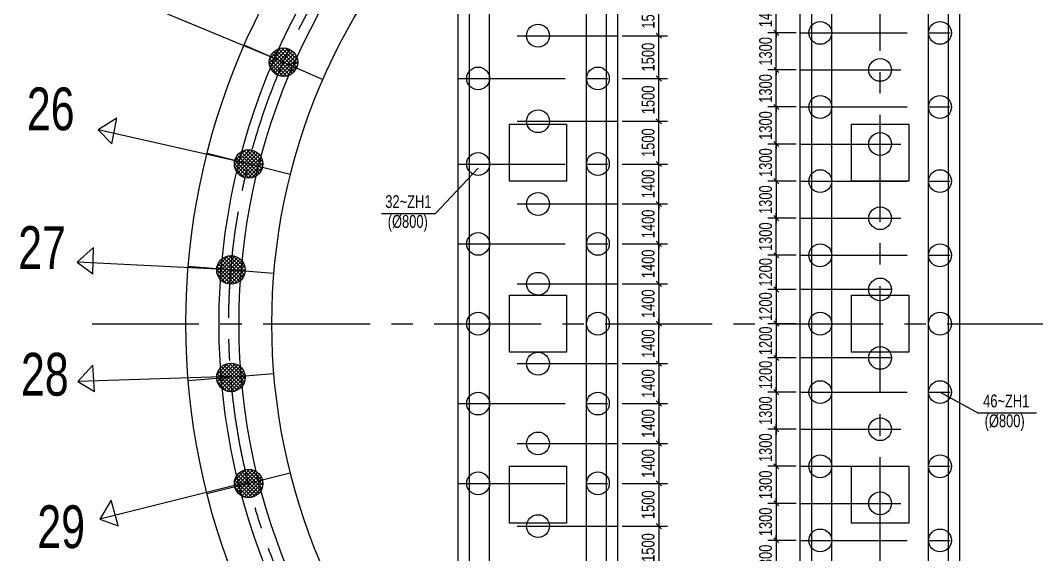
# Model space of a CAD drawing. Extents: x 878294 to 2409453, y -112941 to -40192.
# Drawn here: x 1013336 to 1037102, y -80094 to -67601 of the extents above; entities that cross this region are included whole.
import ezdxf

# ---------------------------------------------------------------- set-up
doc = ezdxf.new("R2010")
doc.units = 0
doc.header["$LTSCALE"] = 2000
doc.header["$MEASUREMENT"] = 0
doc.linetypes.add('CENTER', pattern=[2, 1.25, -0.25, 0.25, -0.25])
doc.layers.get('0').update_dxf_attribs({"linetype": 'CONTINUOUS'})
doc.layers.get('DEFPOINTS').update_dxf_attribs({"linetype": 'CONTINUOUS'})
for name, color, linetype in [('1', 3, 'CONTINUOUS'), ('6', 1, 'CONTINUOUS'), ('S_02', 151, 'CENTER'), ('S_02_AXIS', 151, 'CENTER'), ('S_04', 2, 'CONTINUOUS'), ('S_05_DIMS', 7, 'CONTINUOUS'), ('S_07', 6, 'CONTINUOUS')]:
    doc.layers.add(name, color=color, linetype=linetype)
doc.layers.add('Not print layer', color=11, linetype='CONTINUOUS', plot=False)
doc.styles.add('KS', font='kstxt.shx', dxfattribs={"width": 0.75, "bigfont": 'kshz.shx'})
doc.dimstyles.new('KSDIM1.5', dxfattribs={"dimtxt": 300, "dimasz": 120, "dimexe": 200, "dimexo": 100, "dimgap": 100, "dimtad": 1, "dimdec": 0, "dimlfac": 1.5, "dimzin": 14, "dimdsep": 46, "dimtxsty": 'KS', "dimblk": 'ARCHTICK', "dimblk1": 'OBLIQUE', "dimblk2": 'OBLIQUE', "dimsah": 1, "dimcen": -900, "dimclrd": 7, "dimclre": 7, "dimclrt": 2, "dimadec": 0, "dimazin": 0, "dimtfac": 1, "dimtdec": 0, "dimtix": 1, "dimtmove": 2, "dimatfit": 2, "dimfxl": 200, "dimtolj": 1, "dimtzin": 14, "dimlwd": -3, "dimarcsym": 0})

# ---------------------------------------------------------------- blocks, each defined once
blk = doc.blocks.new('_Oblique')
at = {"color": 0, "linetype": 'ByBlock', "lineweight": -2}
blk.add_line((-0.5, -0.5), (0.5, 0.5), dxfattribs=at)
blk = doc.blocks.new('*D222')
at = {"layer": 'DEFPOINTS', "color": 0, "transparency": 16777216}
for p in [(1031576, -73094), (1031014, -73894), (1031576, -73894)]:
    blk.add_point(p, dxfattribs=at)
at = {"layer": 'S_05_DIMS', "color": 7, "lineweight": -2, "transparency": 16777216}
for p, q in [((1031476, -73094), (1030814, -73094)), ((1031476, -73894), (1030814, -73894))]:
    blk.add_line(p, q, dxfattribs=at)
at = {"layer": 'S_05_DIMS', "color": 7, "lineweight": -3, "transparency": 16777216}
for p, q in [((1031014, -73094), (1031014, -72974)), ((1031014, -73094), (1031014, -73894)), ((1031014, -73894), (1031014, -74014))]:
    blk.add_line(p, q, dxfattribs=at)
at = {"layer": 'S_05_DIMS', "color": 7, "lineweight": -3, "transparency": 16777216, "xscale": 120, "yscale": 120, "zscale": 120}
for p, rotation in [((1031014, -73094), 270), ((1031014, -73894), 90)]:
    blk.add_blockref('_Oblique', p, dxfattribs=dict(at, rotation=rotation))
at = {"layer": 'S_05_DIMS', "color": 2, "transparency": 16777216, "insert": (1030764, -73494), "char_height": 300, "attachment_point": 5, "rotation": 90, "style": 'KS'}
blk.add_mtext('\\A1;1200', dxfattribs=at)
blk = doc.blocks.new('_ArchTick')
at = {"color": 0, "linetype": 'ByBlock', "const_width": 0.3}
blk.add_lwpolyline([(-0.5, -0.5), (0.5, 0.5)], dxfattribs=at)
blk = doc.blocks.new('*D223')
at = {"layer": 'DEFPOINTS', "color": 0, "transparency": 16777216}
for p in [(1031576, -73894), (1031014, -74694), (1031576, -74694)]:
    blk.add_point(p, dxfattribs=at)
at = {"layer": 'S_05_DIMS', "color": 7, "lineweight": -2, "transparency": 16777216}
for p, q in [((1031476, -73894), (1030814, -73894)), ((1031476, -74694), (1030814, -74694))]:
    blk.add_line(p, q, dxfattribs=at)
at = {"layer": 'S_05_DIMS', "color": 7, "lineweight": -3, "transparency": 16777216}
for p, q in [((1031014, -73894), (1031014, -73774)), ((1031014, -73894), (1031014, -74694)), ((1031014, -74694), (1031014, -74814))]:
    blk.add_line(p, q, dxfattribs=at)
at = {"layer": 'S_05_DIMS', "color": 7, "lineweight": -3, "transparency": 16777216, "xscale": 120, "yscale": 120, "zscale": 120}
for p, rotation in [((1031014, -73894), 270), ((1031014, -74694), 90)]:
    blk.add_blockref('_Oblique', p, dxfattribs=dict(at, rotation=rotation))
at = {"layer": 'S_05_DIMS', "color": 2, "transparency": 16777216, "insert": (1030764, -74294), "char_height": 300, "attachment_point": 5, "rotation": 90, "style": 'KS'}
blk.add_mtext('\\A1;1200', dxfattribs=at)
blk = doc.blocks.new('*D224')
at = {"layer": 'DEFPOINTS', "color": 0, "transparency": 16777216}
for p in [(1031576, -74694), (1031014, -75494), (1031576, -75494)]:
    blk.add_point(p, dxfattribs=at)
at = {"layer": 'S_05_DIMS', "color": 7, "lineweight": -3, "transparency": 16777216}
for p, q in [((1031014, -74694), (1031014, -74574)), ((1031014, -74694), (1031014, -75494)), ((1031014, -75494), (1031014, -75614))]:
    blk.add_line(p, q, dxfattribs=at)
at = {"layer": 'S_05_DIMS', "color": 7, "lineweight": -2, "transparency": 16777216}
for p, q in [((1031476, -74694), (1030814, -74694)), ((1031476, -75494), (1030814, -75494))]:
    blk.add_line(p, q, dxfattribs=at)
at = {"layer": 'S_05_DIMS', "color": 7, "lineweight": -3, "transparency": 16777216, "xscale": 120, "yscale": 120, "zscale": 120}
for p, rotation in [((1031014, -74694), 270), ((1031014, -75494), 90)]:
    blk.add_blockref('_Oblique', p, dxfattribs=dict(at, rotation=rotation))
at = {"layer": 'S_05_DIMS', "color": 2, "transparency": 16777216, "insert": (1030764, -75094), "char_height": 300, "attachment_point": 5, "rotation": 90, "style": 'KS'}
blk.add_mtext('\\A1;1200', dxfattribs=at)
blk = doc.blocks.new('*D225')
at = {"layer": 'DEFPOINTS', "color": 0, "transparency": 16777216}
for p in [(1031576, -75494), (1031014, -76294), (1031576, -76294)]:
    blk.add_point(p, dxfattribs=at)
at = {"layer": 'S_05_DIMS', "color": 7, "lineweight": -2, "transparency": 16777216}
for p, q in [((1031476, -75494), (1030814, -75494)), ((1031476, -76294), (1030814, -76294))]:
    blk.add_line(p, q, dxfattribs=at)
at = {"layer": 'S_05_DIMS', "color": 7, "lineweight": -3, "transparency": 16777216}
for p, q in [((1031014, -75494), (1031014, -75374)), ((1031014, -75494), (1031014, -76294)), ((1031014, -76294), (1031014, -76414))]:
    blk.add_line(p, q, dxfattribs=at)
at = {"layer": 'S_05_DIMS', "color": 7, "lineweight": -3, "transparency": 16777216, "xscale": 120, "yscale": 120, "zscale": 120}
for p, rotation in [((1031014, -75494), 270), ((1031014, -76294), 90)]:
    blk.add_blockref('_Oblique', p, dxfattribs=dict(at, rotation=rotation))
at = {"layer": 'S_05_DIMS', "color": 2, "transparency": 16777216, "insert": (1030764, -75894), "char_height": 300, "attachment_point": 5, "rotation": 90, "style": 'KS'}
blk.add_mtext('\\A1;1200', dxfattribs=at)
blk = doc.blocks.new('*D203')
at = {"layer": 'DEFPOINTS', "color": 0, "transparency": 16777216}
for p in [(1031576, -76294), (1031014, -77161), (1031576, -77161)]:
    blk.add_point(p, dxfattribs=at)
at = {"layer": 'S_05_DIMS', "color": 7, "lineweight": -3, "transparency": 16777216}
for p, q in [((1031014, -76294), (1031014, -76174)), ((1031014, -76294), (1031014, -77161)), ((1031014, -77161), (1031014, -77281))]:
    blk.add_line(p, q, dxfattribs=at)
at = {"layer": 'S_05_DIMS', "color": 7, "lineweight": -2, "transparency": 16777216}
for p, q in [((1031476, -76294), (1030814, -76294)), ((1031476, -77161), (1030814, -77161))]:
    blk.add_line(p, q, dxfattribs=at)
at = {"layer": 'S_05_DIMS', "color": 7, "lineweight": -3, "transparency": 16777216, "xscale": 120, "yscale": 120, "zscale": 120}
for p, rotation in [((1031014, -76294), 270), ((1031014, -77161), 90)]:
    blk.add_blockref('_Oblique', p, dxfattribs=dict(at, rotation=rotation))
at = {"layer": 'S_05_DIMS', "color": 2, "transparency": 16777216, "insert": (1030764, -76727), "char_height": 300, "attachment_point": 5, "rotation": 90, "style": 'KS'}
blk.add_mtext('\\A1;1300', dxfattribs=at)
blk = doc.blocks.new('*D204')
at = {"layer": 'DEFPOINTS', "color": 0, "transparency": 16777216}
for p in [(1031014, -77161), (1031576, -77161), (1031576, -78027)]:
    blk.add_point(p, dxfattribs=at)
at = {"layer": 'S_05_DIMS', "color": 7, "lineweight": -2, "transparency": 16777216}
for p, q in [((1031476, -77161), (1030814, -77161)), ((1031476, -78027), (1030814, -78027))]:
    blk.add_line(p, q, dxfattribs=at)
at = {"layer": 'S_05_DIMS', "color": 7, "lineweight": -3, "transparency": 16777216}
for p, q in [((1031014, -77161), (1031014, -77041)), ((1031014, -78027), (1031014, -77161)), ((1031014, -78027), (1031014, -78147))]:
    blk.add_line(p, q, dxfattribs=at)
at = {"layer": 'S_05_DIMS', "color": 7, "lineweight": -3, "transparency": 16777216, "xscale": 120, "yscale": 120, "zscale": 120}
for p, rotation in [((1031014, -77161), 270), ((1031014, -78027), 90)]:
    blk.add_blockref('_Oblique', p, dxfattribs=dict(at, rotation=rotation))
at = {"layer": 'S_05_DIMS', "color": 2, "transparency": 16777216, "insert": (1030764, -77594), "char_height": 300, "attachment_point": 5, "rotation": 90, "style": 'KS'}
blk.add_mtext('\\A1;1300', dxfattribs=at)
blk = doc.blocks.new('*D205')
at = {"layer": 'DEFPOINTS', "color": 0, "transparency": 16777216}
for p in [(1031476, -78027), (1031014, -78894), (1031576, -78894)]:
    blk.add_point(p, dxfattribs=at)
at = {"layer": 'S_05_DIMS', "color": 7, "lineweight": -3, "transparency": 16777216}
for p, q in [((1031014, -78027), (1031014, -77907)), ((1031014, -78027), (1031014, -78894)), ((1031014, -78894), (1031014, -79014))]:
    blk.add_line(p, q, dxfattribs=at)
at = {"layer": 'S_05_DIMS', "color": 7, "lineweight": -2, "transparency": 16777216}
for p, q in [((1031376, -78027), (1030814, -78027)), ((1031476, -78894), (1030814, -78894))]:
    blk.add_line(p, q, dxfattribs=at)
at = {"layer": 'S_05_DIMS', "color": 7, "lineweight": -3, "transparency": 16777216, "xscale": 120, "yscale": 120, "zscale": 120}
for p, rotation in [((1031014, -78027), 270), ((1031014, -78894), 90)]:
    blk.add_blockref('_Oblique', p, dxfattribs=dict(at, rotation=rotation))
at = {"layer": 'S_05_DIMS', "color": 2, "transparency": 16777216, "insert": (1030764, -78461), "char_height": 300, "attachment_point": 5, "rotation": 90, "style": 'KS'}
blk.add_mtext('\\A1;1300', dxfattribs=at)
blk = doc.blocks.new('*D206')
at = {"layer": 'DEFPOINTS', "color": 0, "transparency": 16777216}
for p in [(1031576, -78894), (1031014, -79761), (1031576, -79761)]:
    blk.add_point(p, dxfattribs=at)
at = {"layer": 'S_05_DIMS', "color": 7, "lineweight": -2, "transparency": 16777216}
for p, q in [((1031476, -78894), (1030814, -78894)), ((1031476, -79761), (1030814, -79761))]:
    blk.add_line(p, q, dxfattribs=at)
at = {"layer": 'S_05_DIMS', "color": 7, "lineweight": -3, "transparency": 16777216}
for p, q in [((1031014, -78894), (1031014, -78774)), ((1031014, -78894), (1031014, -79761)), ((1031014, -79761), (1031014, -79881))]:
    blk.add_line(p, q, dxfattribs=at)
at = {"layer": 'S_05_DIMS', "color": 7, "lineweight": -3, "transparency": 16777216, "xscale": 120, "yscale": 120, "zscale": 120}
for p, rotation in [((1031014, -78894), 270), ((1031014, -79761), 90)]:
    blk.add_blockref('_Oblique', p, dxfattribs=dict(at, rotation=rotation))
at = {"layer": 'S_05_DIMS', "color": 2, "transparency": 16777216, "insert": (1030764, -79327), "char_height": 300, "attachment_point": 5, "rotation": 90, "style": 'KS'}
blk.add_mtext('\\A1;1300', dxfattribs=at)
blk = doc.blocks.new('*D207')
at = {"layer": 'DEFPOINTS', "color": 0, "transparency": 16777216}
for p in [(1031576, -79761), (1031014, -80627), (1031576, -80627)]:
    blk.add_point(p, dxfattribs=at)
at = {"layer": 'S_05_DIMS', "color": 7, "lineweight": -2, "transparency": 16777216}
for p, q in [((1031476, -79761), (1030814, -79761)), ((1031476, -80627), (1030814, -80627))]:
    blk.add_line(p, q, dxfattribs=at)
at = {"layer": 'S_05_DIMS', "color": 7, "lineweight": -3, "transparency": 16777216}
for p, q in [((1031014, -79761), (1031014, -79641)), ((1031014, -79761), (1031014, -80627)), ((1031014, -80627), (1031014, -80747))]:
    blk.add_line(p, q, dxfattribs=at)
at = {"layer": 'S_05_DIMS', "color": 7, "lineweight": -3, "transparency": 16777216, "xscale": 120, "yscale": 120, "zscale": 120}
for p, rotation in [((1031014, -79761), 270), ((1031014, -80627), 90)]:
    blk.add_blockref('_Oblique', p, dxfattribs=dict(at, rotation=rotation))
at = {"layer": 'S_05_DIMS', "color": 2, "transparency": 16777216, "insert": (1030764, -80194), "char_height": 300, "attachment_point": 5, "rotation": 90, "style": 'KS'}
blk.add_mtext('\\A1;1300', dxfattribs=at)
blk = doc.blocks.new('*D216')
at = {"layer": 'DEFPOINTS', "color": 0, "transparency": 16777216}
for p in [(1031014, -72227), (1031576, -72227), (1031576, -73094)]:
    blk.add_point(p, dxfattribs=at)
at = {"layer": 'S_05_DIMS', "color": 7, "lineweight": -2, "transparency": 16777216}
for p, q in [((1031476, -72227), (1030814, -72227)), ((1031476, -73094), (1030814, -73094))]:
    blk.add_line(p, q, dxfattribs=at)
at = {"layer": 'S_05_DIMS', "color": 7, "lineweight": -3, "transparency": 16777216}
for p, q in [((1031014, -72227), (1031014, -72107)), ((1031014, -73094), (1031014, -72227)), ((1031014, -73094), (1031014, -73214))]:
    blk.add_line(p, q, dxfattribs=at)
at = {"layer": 'S_05_DIMS', "color": 7, "lineweight": -3, "transparency": 16777216, "xscale": 120, "yscale": 120, "zscale": 120}
for p, rotation in [((1031014, -72227), 270), ((1031014, -73094), 90)]:
    blk.add_blockref('_Oblique', p, dxfattribs=dict(at, rotation=rotation))
at = {"layer": 'S_05_DIMS', "color": 2, "transparency": 16777216, "insert": (1030764, -72661), "char_height": 300, "attachment_point": 5, "rotation": 90, "style": 'KS'}
blk.add_mtext('\\A1;1300', dxfattribs=at)
blk = doc.blocks.new('*D217')
at = {"layer": 'DEFPOINTS', "color": 0, "transparency": 16777216}
for p in [(1031576, -71361), (1031014, -72227), (1031576, -72227)]:
    blk.add_point(p, dxfattribs=at)
at = {"layer": 'S_05_DIMS', "color": 7, "lineweight": -3, "transparency": 16777216}
for p, q in [((1031014, -71361), (1031014, -71241)), ((1031014, -71361), (1031014, -72227)), ((1031014, -72227), (1031014, -72347))]:
    blk.add_line(p, q, dxfattribs=at)
at = {"layer": 'S_05_DIMS', "color": 7, "lineweight": -2, "transparency": 16777216}
for p, q in [((1031476, -71361), (1030814, -71361)), ((1031476, -72227), (1030814, -72227))]:
    blk.add_line(p, q, dxfattribs=at)
at = {"layer": 'S_05_DIMS', "color": 7, "lineweight": -3, "transparency": 16777216, "xscale": 120, "yscale": 120, "zscale": 120}
for p, rotation in [((1031014, -71361), 270), ((1031014, -72227), 90)]:
    blk.add_blockref('_Oblique', p, dxfattribs=dict(at, rotation=rotation))
at = {"layer": 'S_05_DIMS', "color": 2, "transparency": 16777216, "insert": (1030764, -71794), "char_height": 300, "attachment_point": 5, "rotation": 90, "style": 'KS'}
blk.add_mtext('\\A1;1300', dxfattribs=at)
blk = doc.blocks.new('*D218')
at = {"layer": 'DEFPOINTS', "color": 0, "transparency": 16777216}
for p in [(1031014, -70494), (1031576, -70494), (1031476, -71361)]:
    blk.add_point(p, dxfattribs=at)
at = {"layer": 'S_05_DIMS', "color": 7, "lineweight": -2, "transparency": 16777216}
for p, q in [((1031476, -70494), (1030814, -70494)), ((1031376, -71361), (1030814, -71361))]:
    blk.add_line(p, q, dxfattribs=at)
at = {"layer": 'S_05_DIMS', "color": 7, "lineweight": -3, "transparency": 16777216}
for p, q in [((1031014, -70494), (1031014, -70374)), ((1031014, -71361), (1031014, -70494)), ((1031014, -71361), (1031014, -71481))]:
    blk.add_line(p, q, dxfattribs=at)
at = {"layer": 'S_05_DIMS', "color": 7, "lineweight": -3, "transparency": 16777216, "xscale": 120, "yscale": 120, "zscale": 120}
for p, rotation in [((1031014, -70494), 270), ((1031014, -71361), 90)]:
    blk.add_blockref('_Oblique', p, dxfattribs=dict(at, rotation=rotation))
at = {"layer": 'S_05_DIMS', "color": 2, "transparency": 16777216, "insert": (1030764, -70927), "char_height": 300, "attachment_point": 5, "rotation": 90, "style": 'KS'}
blk.add_mtext('\\A1;1300', dxfattribs=at)
blk = doc.blocks.new('*D219')
at = {"layer": 'DEFPOINTS', "color": 0, "transparency": 16777216}
for p in [(1031014, -69627), (1031576, -69627), (1031576, -70494)]:
    blk.add_point(p, dxfattribs=at)
at = {"layer": 'S_05_DIMS', "color": 7, "lineweight": -2, "transparency": 16777216}
for p, q in [((1031476, -69627), (1030814, -69627)), ((1031476, -70494), (1030814, -70494))]:
    blk.add_line(p, q, dxfattribs=at)
at = {"layer": 'S_05_DIMS', "color": 7, "lineweight": -3, "transparency": 16777216}
for p, q in [((1031014, -69627), (1031014, -69507)), ((1031014, -70494), (1031014, -69627)), ((1031014, -70494), (1031014, -70614))]:
    blk.add_line(p, q, dxfattribs=at)
at = {"layer": 'S_05_DIMS', "color": 7, "lineweight": -3, "transparency": 16777216, "xscale": 120, "yscale": 120, "zscale": 120}
for p, rotation in [((1031014, -69627), 270), ((1031014, -70494), 90)]:
    blk.add_blockref('_Oblique', p, dxfattribs=dict(at, rotation=rotation))
at = {"layer": 'S_05_DIMS', "color": 2, "transparency": 16777216, "insert": (1030764, -70061), "char_height": 300, "attachment_point": 5, "rotation": 90, "style": 'KS'}
blk.add_mtext('\\A1;1300', dxfattribs=at)
blk = doc.blocks.new('*D162')
at = {"layer": 'DEFPOINTS', "color": 0, "transparency": 16777216}
for p in [(1031014, -68761), (1031576, -68761), (1031576, -69627)]:
    blk.add_point(p, dxfattribs=at)
at = {"layer": 'S_05_DIMS', "color": 7, "lineweight": -3, "transparency": 16777216}
for p, q in [((1031014, -68761), (1031014, -68641)), ((1031014, -69627), (1031014, -68761)), ((1031014, -69627), (1031014, -69747))]:
    blk.add_line(p, q, dxfattribs=at)
at = {"layer": 'S_05_DIMS', "color": 7, "lineweight": -2, "transparency": 16777216}
for p, q in [((1031476, -68761), (1030814, -68761)), ((1031476, -69627), (1030814, -69627))]:
    blk.add_line(p, q, dxfattribs=at)
at = {"layer": 'S_05_DIMS', "color": 7, "lineweight": -3, "transparency": 16777216, "xscale": 120, "yscale": 120, "zscale": 120}
for p, rotation in [((1031014, -68761), 270), ((1031014, -69627), 90)]:
    blk.add_blockref('_Oblique', p, dxfattribs=dict(at, rotation=rotation))
at = {"layer": 'S_05_DIMS', "color": 2, "transparency": 16777216, "insert": (1030764, -69194), "char_height": 300, "attachment_point": 5, "rotation": 90, "style": 'KS'}
blk.add_mtext('\\A1;1300', dxfattribs=at)
blk = doc.blocks.new('*D163')
at = {"layer": 'DEFPOINTS', "color": 0, "transparency": 16777216}
for p in [(1031014, -67894), (1031576, -67894), (1031576, -68761)]:
    blk.add_point(p, dxfattribs=at)
at = {"layer": 'S_05_DIMS', "color": 7, "lineweight": -2, "transparency": 16777216}
for p, q in [((1031476, -67894), (1030814, -67894)), ((1031476, -68761), (1030814, -68761))]:
    blk.add_line(p, q, dxfattribs=at)
at = {"layer": 'S_05_DIMS', "color": 7, "lineweight": -3, "transparency": 16777216}
for p, q in [((1031014, -67894), (1031014, -67774)), ((1031014, -68761), (1031014, -67894)), ((1031014, -68761), (1031014, -68881))]:
    blk.add_line(p, q, dxfattribs=at)
at = {"layer": 'S_05_DIMS', "color": 7, "lineweight": -3, "transparency": 16777216, "xscale": 120, "yscale": 120, "zscale": 120}
for p, rotation in [((1031014, -67894), 270), ((1031014, -68761), 90)]:
    blk.add_blockref('_Oblique', p, dxfattribs=dict(at, rotation=rotation))
at = {"layer": 'S_05_DIMS', "color": 2, "transparency": 16777216, "insert": (1030764, -68327), "char_height": 300, "attachment_point": 5, "rotation": 90, "style": 'KS'}
blk.add_mtext('\\A1;1300', dxfattribs=at)
blk = doc.blocks.new('*D164')
at = {"layer": 'DEFPOINTS', "color": 0, "transparency": 16777216}
for p in [(1031014, -66961), (1031576, -66961), (1031576, -67894)]:
    blk.add_point(p, dxfattribs=at)
at = {"layer": 'S_05_DIMS', "color": 7, "lineweight": -2, "transparency": 16777216}
for p, q in [((1031476, -66961), (1030814, -66961)), ((1031476, -67894), (1030814, -67894))]:
    blk.add_line(p, q, dxfattribs=at)
at = {"layer": 'S_05_DIMS', "color": 7, "lineweight": -3, "transparency": 16777216}
for p, q in [((1031014, -66961), (1031014, -66841)), ((1031014, -67894), (1031014, -66961)), ((1031014, -67894), (1031014, -68014))]:
    blk.add_line(p, q, dxfattribs=at)
at = {"layer": 'S_05_DIMS', "color": 7, "lineweight": -3, "transparency": 16777216, "xscale": 120, "yscale": 120, "zscale": 120}
for p, rotation in [((1031014, -66961), 270), ((1031014, -67894), 90)]:
    blk.add_blockref('_Oblique', p, dxfattribs=dict(at, rotation=rotation))
at = {"layer": 'S_05_DIMS', "color": 2, "transparency": 16777216, "insert": (1030764, -67427), "char_height": 300, "attachment_point": 5, "rotation": 90, "style": 'KS'}
blk.add_mtext('\\A1;1400', dxfattribs=at)
blk = doc.blocks.new('*D171')
at = {"layer": 'DEFPOINTS', "color": 0, "transparency": 16777216}
for p in [(1027409, -74694), (1028268, -74694), (1027309, -75627)]:
    blk.add_point(p, dxfattribs=at)
at = {"layer": 'S_05_DIMS', "color": 7, "lineweight": -3, "transparency": 16777216}
for p, q in [((1028268, -74694), (1028268, -74574)), ((1028268, -75627), (1028268, -74694)), ((1028268, -75627), (1028268, -75747))]:
    blk.add_line(p, q, dxfattribs=at)
at = {"layer": 'S_05_DIMS', "color": 7, "lineweight": -2, "transparency": 16777216}
for p, q in [((1027509, -74694), (1028468, -74694)), ((1027409, -75627), (1028468, -75627))]:
    blk.add_line(p, q, dxfattribs=at)
at = {"layer": 'S_05_DIMS', "color": 7, "lineweight": -3, "transparency": 16777216, "xscale": 120, "yscale": 120, "zscale": 120}
for p, rotation in [((1028268, -74694), 270), ((1028268, -75627), 90)]:
    blk.add_blockref('_Oblique', p, dxfattribs=dict(at, rotation=rotation))
at = {"layer": 'S_05_DIMS', "color": 2, "transparency": 16777216, "insert": (1028018, -75161), "char_height": 300, "attachment_point": 5, "rotation": 90, "style": 'KS'}
blk.add_mtext('\\A1;1400', dxfattribs=at)
blk = doc.blocks.new('*D172')
at = {"layer": 'DEFPOINTS', "color": 0, "transparency": 16777216}
for p in [(1027309, -75627), (1027309, -76561), (1028268, -76561)]:
    blk.add_point(p, dxfattribs=at)
at = {"layer": 'S_05_DIMS', "color": 7, "lineweight": -3, "transparency": 16777216}
for p, q in [((1028268, -75627), (1028268, -75507)), ((1028268, -75627), (1028268, -76561)), ((1028268, -76561), (1028268, -76681))]:
    blk.add_line(p, q, dxfattribs=at)
at = {"layer": 'S_05_DIMS', "color": 7, "lineweight": -2, "transparency": 16777216}
for p, q in [((1027409, -75627), (1028468, -75627)), ((1027409, -76561), (1028468, -76561))]:
    blk.add_line(p, q, dxfattribs=at)
at = {"layer": 'S_05_DIMS', "color": 7, "lineweight": -3, "transparency": 16777216, "xscale": 120, "yscale": 120, "zscale": 120}
for p, rotation in [((1028268, -75627), 270), ((1028268, -76561), 90)]:
    blk.add_blockref('_Oblique', p, dxfattribs=dict(at, rotation=rotation))
at = {"layer": 'S_05_DIMS', "color": 2, "transparency": 16777216, "insert": (1028018, -76094), "char_height": 300, "attachment_point": 5, "rotation": 90, "style": 'KS'}
blk.add_mtext('\\A1;1400', dxfattribs=at)
blk = doc.blocks.new('*D173')
at = {"layer": 'DEFPOINTS', "color": 0, "transparency": 16777216}
for p in [(1027309, -76561), (1027309, -77494), (1028268, -77494)]:
    blk.add_point(p, dxfattribs=at)
at = {"layer": 'S_05_DIMS', "color": 7, "lineweight": -3, "transparency": 16777216}
for p, q in [((1028268, -76561), (1028268, -76441)), ((1028268, -76561), (1028268, -77494)), ((1028268, -77494), (1028268, -77614))]:
    blk.add_line(p, q, dxfattribs=at)
at = {"layer": 'S_05_DIMS', "color": 7, "lineweight": -2, "transparency": 16777216}
for p, q in [((1027409, -76561), (1028468, -76561)), ((1027409, -77494), (1028468, -77494))]:
    blk.add_line(p, q, dxfattribs=at)
at = {"layer": 'S_05_DIMS', "color": 7, "lineweight": -3, "transparency": 16777216, "xscale": 120, "yscale": 120, "zscale": 120}
for p, rotation in [((1028268, -76561), 270), ((1028268, -77494), 90)]:
    blk.add_blockref('_Oblique', p, dxfattribs=dict(at, rotation=rotation))
at = {"layer": 'S_05_DIMS', "color": 2, "transparency": 16777216, "insert": (1028018, -77027), "char_height": 300, "attachment_point": 5, "rotation": 90, "style": 'KS'}
blk.add_mtext('\\A1;1400', dxfattribs=at)
blk = doc.blocks.new('*D174')
at = {"layer": 'DEFPOINTS', "color": 0, "transparency": 16777216}
for p in [(1027309, -77494), (1027309, -78427), (1028268, -78427)]:
    blk.add_point(p, dxfattribs=at)
at = {"layer": 'S_05_DIMS', "color": 7, "lineweight": -3, "transparency": 16777216}
for p, q in [((1028268, -77494), (1028268, -77374)), ((1028268, -77494), (1028268, -78427)), ((1028268, -78427), (1028268, -78547))]:
    blk.add_line(p, q, dxfattribs=at)
at = {"layer": 'S_05_DIMS', "color": 7, "lineweight": -2, "transparency": 16777216}
for p, q in [((1027409, -77494), (1028468, -77494)), ((1027409, -78427), (1028468, -78427))]:
    blk.add_line(p, q, dxfattribs=at)
at = {"layer": 'S_05_DIMS', "color": 7, "lineweight": -3, "transparency": 16777216, "xscale": 120, "yscale": 120, "zscale": 120}
for p, rotation in [((1028268, -77494), 270), ((1028268, -78427), 90)]:
    blk.add_blockref('_Oblique', p, dxfattribs=dict(at, rotation=rotation))
at = {"layer": 'S_05_DIMS', "color": 2, "transparency": 16777216, "insert": (1028018, -77961), "char_height": 300, "attachment_point": 5, "rotation": 90, "style": 'KS'}
blk.add_mtext('\\A1;1400', dxfattribs=at)
blk = doc.blocks.new('*D175')
at = {"layer": 'DEFPOINTS', "color": 0, "transparency": 16777216}
for p in [(1027309, -78427), (1027309, -79427), (1028268, -79427)]:
    blk.add_point(p, dxfattribs=at)
at = {"layer": 'S_05_DIMS', "color": 7, "lineweight": -2, "transparency": 16777216}
for p, q in [((1027409, -78427), (1028468, -78427)), ((1027409, -79427), (1028468, -79427))]:
    blk.add_line(p, q, dxfattribs=at)
at = {"layer": 'S_05_DIMS', "color": 7, "lineweight": -3, "transparency": 16777216}
blk.add_line((1028268, -78427), (1028268, -79427), dxfattribs=at)
at = {"layer": 'S_05_DIMS', "color": 7, "lineweight": -3, "transparency": 16777216, "xscale": 120, "yscale": 120, "zscale": 120}
for p, rotation in [((1028268, -78427), 90), ((1028268, -79427), 270)]:
    blk.add_blockref('_Oblique', p, dxfattribs=dict(at, rotation=rotation))
at = {"layer": 'S_05_DIMS', "color": 2, "transparency": 16777216, "insert": (1028018, -78927), "char_height": 300, "attachment_point": 5, "rotation": 90, "style": 'KS'}
blk.add_mtext('\\A1;1500', dxfattribs=at)
blk = doc.blocks.new('*D176')
at = {"layer": 'DEFPOINTS', "color": 0, "transparency": 16777216}
for p in [(1027309, -79427), (1027309, -80427), (1028268, -80427)]:
    blk.add_point(p, dxfattribs=at)
at = {"layer": 'S_05_DIMS', "color": 7, "lineweight": -2, "transparency": 16777216}
for p, q in [((1027409, -79427), (1028468, -79427)), ((1027409, -80427), (1028468, -80427))]:
    blk.add_line(p, q, dxfattribs=at)
at = {"layer": 'S_05_DIMS', "color": 7, "lineweight": -3, "transparency": 16777216}
blk.add_line((1028268, -79427), (1028268, -80427), dxfattribs=at)
at = {"layer": 'S_05_DIMS', "color": 7, "lineweight": -3, "transparency": 16777216, "xscale": 120, "yscale": 120, "zscale": 120}
for p, rotation in [((1028268, -79427), 90), ((1028268, -80427), 270)]:
    blk.add_blockref('_Oblique', p, dxfattribs=dict(at, rotation=rotation))
at = {"layer": 'S_05_DIMS', "color": 2, "transparency": 16777216, "insert": (1028018, -79927), "char_height": 300, "attachment_point": 5, "rotation": 90, "style": 'KS'}
blk.add_mtext('\\A1;1500', dxfattribs=at)
blk = doc.blocks.new('*D181')
at = {"layer": 'DEFPOINTS', "color": 0, "transparency": 16777216}
for p in [(1027309, -73761), (1027409, -74694), (1028268, -74694)]:
    blk.add_point(p, dxfattribs=at)
at = {"layer": 'S_05_DIMS', "color": 7, "lineweight": -3, "transparency": 16777216}
for p, q in [((1028268, -73761), (1028268, -73641)), ((1028268, -73761), (1028268, -74694)), ((1028268, -74694), (1028268, -74814))]:
    blk.add_line(p, q, dxfattribs=at)
at = {"layer": 'S_05_DIMS', "color": 7, "lineweight": -2, "transparency": 16777216}
for p, q in [((1027409, -73761), (1028468, -73761)), ((1027509, -74694), (1028468, -74694))]:
    blk.add_line(p, q, dxfattribs=at)
at = {"layer": 'S_05_DIMS', "color": 7, "lineweight": -3, "transparency": 16777216, "xscale": 120, "yscale": 120, "zscale": 120}
for p, rotation in [((1028268, -73761), 270), ((1028268, -74694), 90)]:
    blk.add_blockref('_Oblique', p, dxfattribs=dict(at, rotation=rotation))
at = {"layer": 'S_05_DIMS', "color": 2, "transparency": 16777216, "insert": (1028018, -74227), "char_height": 300, "attachment_point": 5, "rotation": 90, "style": 'KS'}
blk.add_mtext('\\A1;1400', dxfattribs=at)
blk = doc.blocks.new('*D182')
at = {"layer": 'DEFPOINTS', "color": 0, "transparency": 16777216}
for p in [(1027309, -72827), (1028268, -72827), (1027309, -73761)]:
    blk.add_point(p, dxfattribs=at)
at = {"layer": 'S_05_DIMS', "color": 7, "lineweight": -3, "transparency": 16777216}
for p, q in [((1028268, -72827), (1028268, -72707)), ((1028268, -73761), (1028268, -72827)), ((1028268, -73761), (1028268, -73881))]:
    blk.add_line(p, q, dxfattribs=at)
at = {"layer": 'S_05_DIMS', "color": 7, "lineweight": -2, "transparency": 16777216}
for p, q in [((1027409, -72827), (1028468, -72827)), ((1027409, -73761), (1028468, -73761))]:
    blk.add_line(p, q, dxfattribs=at)
at = {"layer": 'S_05_DIMS', "color": 7, "lineweight": -3, "transparency": 16777216, "xscale": 120, "yscale": 120, "zscale": 120}
for p, rotation in [((1028268, -72827), 270), ((1028268, -73761), 90)]:
    blk.add_blockref('_Oblique', p, dxfattribs=dict(at, rotation=rotation))
at = {"layer": 'S_05_DIMS', "color": 2, "transparency": 16777216, "insert": (1028018, -73294), "char_height": 300, "attachment_point": 5, "rotation": 90, "style": 'KS'}
blk.add_mtext('\\A1;1400', dxfattribs=at)
blk = doc.blocks.new('*D183')
at = {"layer": 'DEFPOINTS', "color": 0, "transparency": 16777216}
for p in [(1027309, -71894), (1028268, -71894), (1027309, -72827)]:
    blk.add_point(p, dxfattribs=at)
at = {"layer": 'S_05_DIMS', "color": 7, "lineweight": -2, "transparency": 16777216}
for p, q in [((1027409, -71894), (1028468, -71894)), ((1027409, -72827), (1028468, -72827))]:
    blk.add_line(p, q, dxfattribs=at)
at = {"layer": 'S_05_DIMS', "color": 7, "lineweight": -3, "transparency": 16777216}
for p, q in [((1028268, -71894), (1028268, -71774)), ((1028268, -72827), (1028268, -71894)), ((1028268, -72827), (1028268, -72947))]:
    blk.add_line(p, q, dxfattribs=at)
at = {"layer": 'S_05_DIMS', "color": 7, "lineweight": -3, "transparency": 16777216, "xscale": 120, "yscale": 120, "zscale": 120}
for p, rotation in [((1028268, -71894), 270), ((1028268, -72827), 90)]:
    blk.add_blockref('_Oblique', p, dxfattribs=dict(at, rotation=rotation))
at = {"layer": 'S_05_DIMS', "color": 2, "transparency": 16777216, "insert": (1028018, -72361), "char_height": 300, "attachment_point": 5, "rotation": 90, "style": 'KS'}
blk.add_mtext('\\A1;1400', dxfattribs=at)
blk = doc.blocks.new('*D184')
at = {"layer": 'DEFPOINTS', "color": 0, "transparency": 16777216}
for p in [(1027309, -70961), (1028268, -70961), (1027309, -71894)]:
    blk.add_point(p, dxfattribs=at)
at = {"layer": 'S_05_DIMS', "color": 7, "lineweight": -2, "transparency": 16777216}
for p, q in [((1027409, -70961), (1028468, -70961)), ((1027409, -71894), (1028468, -71894))]:
    blk.add_line(p, q, dxfattribs=at)
at = {"layer": 'S_05_DIMS', "color": 7, "lineweight": -3, "transparency": 16777216}
for p, q in [((1028268, -70961), (1028268, -70841)), ((1028268, -71894), (1028268, -70961)), ((1028268, -71894), (1028268, -72014))]:
    blk.add_line(p, q, dxfattribs=at)
at = {"layer": 'S_05_DIMS', "color": 7, "lineweight": -3, "transparency": 16777216, "xscale": 120, "yscale": 120, "zscale": 120}
for p, rotation in [((1028268, -70961), 270), ((1028268, -71894), 90)]:
    blk.add_blockref('_Oblique', p, dxfattribs=dict(at, rotation=rotation))
at = {"layer": 'S_05_DIMS', "color": 2, "transparency": 16777216, "insert": (1028018, -71427), "char_height": 300, "attachment_point": 5, "rotation": 90, "style": 'KS'}
blk.add_mtext('\\A1;1400', dxfattribs=at)
blk = doc.blocks.new('*D185')
at = {"layer": 'DEFPOINTS', "color": 0, "transparency": 16777216}
for p in [(1027309, -69961), (1028268, -69961), (1027309, -70961)]:
    blk.add_point(p, dxfattribs=at)
at = {"layer": 'S_05_DIMS', "color": 7, "lineweight": -2, "transparency": 16777216}
for p, q in [((1027409, -69961), (1028468, -69961)), ((1027409, -70961), (1028468, -70961))]:
    blk.add_line(p, q, dxfattribs=at)
at = {"layer": 'S_05_DIMS', "color": 7, "lineweight": -3, "transparency": 16777216}
blk.add_line((1028268, -70961), (1028268, -69961), dxfattribs=at)
at = {"layer": 'S_05_DIMS', "color": 7, "lineweight": -3, "transparency": 16777216, "xscale": 120, "yscale": 120, "zscale": 120}
for p, rotation in [((1028268, -69961), 90), ((1028268, -70961), 270)]:
    blk.add_blockref('_Oblique', p, dxfattribs=dict(at, rotation=rotation))
at = {"layer": 'S_05_DIMS', "color": 2, "transparency": 16777216, "insert": (1028018, -70461), "char_height": 300, "attachment_point": 5, "rotation": 90, "style": 'KS'}
blk.add_mtext('\\A1;1500', dxfattribs=at)
blk = doc.blocks.new('*D186')
at = {"layer": 'DEFPOINTS', "color": 0, "transparency": 16777216}
for p in [(1027309, -68961), (1028268, -68961), (1027309, -69961)]:
    blk.add_point(p, dxfattribs=at)
at = {"layer": 'S_05_DIMS', "color": 7, "lineweight": -2, "transparency": 16777216}
for p, q in [((1027409, -68961), (1028468, -68961)), ((1027409, -69961), (1028468, -69961))]:
    blk.add_line(p, q, dxfattribs=at)
at = {"layer": 'S_05_DIMS', "color": 7, "lineweight": -3, "transparency": 16777216}
blk.add_line((1028268, -69961), (1028268, -68961), dxfattribs=at)
at = {"layer": 'S_05_DIMS', "color": 7, "lineweight": -3, "transparency": 16777216, "xscale": 120, "yscale": 120, "zscale": 120}
for p, rotation in [((1028268, -68961), 90), ((1028268, -69961), 270)]:
    blk.add_blockref('_Oblique', p, dxfattribs=dict(at, rotation=rotation))
at = {"layer": 'S_05_DIMS', "color": 2, "transparency": 16777216, "insert": (1028018, -69461), "char_height": 300, "attachment_point": 5, "rotation": 90, "style": 'KS'}
blk.add_mtext('\\A1;1500', dxfattribs=at)
blk = doc.blocks.new('*D187')
at = {"layer": 'DEFPOINTS', "color": 0, "transparency": 16777216}
for p in [(1027309, -67961), (1028268, -67961), (1027309, -68961)]:
    blk.add_point(p, dxfattribs=at)
at = {"layer": 'S_05_DIMS', "color": 7, "lineweight": -2, "transparency": 16777216}
for p, q in [((1027409, -67961), (1028468, -67961)), ((1027409, -68961), (1028468, -68961))]:
    blk.add_line(p, q, dxfattribs=at)
at = {"layer": 'S_05_DIMS', "color": 7, "lineweight": -3, "transparency": 16777216}
blk.add_line((1028268, -68961), (1028268, -67961), dxfattribs=at)
at = {"layer": 'S_05_DIMS', "color": 7, "lineweight": -3, "transparency": 16777216, "xscale": 120, "yscale": 120, "zscale": 120}
for p, rotation in [((1028268, -67961), 90), ((1028268, -68961), 270)]:
    blk.add_blockref('_Oblique', p, dxfattribs=dict(at, rotation=rotation))
at = {"layer": 'S_05_DIMS', "color": 2, "transparency": 16777216, "insert": (1028018, -68461), "char_height": 300, "attachment_point": 5, "rotation": 90, "style": 'KS'}
blk.add_mtext('\\A1;1500', dxfattribs=at)
blk = doc.blocks.new('*D188')
at = {"layer": 'DEFPOINTS', "color": 0, "transparency": 16777216}
for p in [(1027309, -66961), (1028268, -66961), (1027309, -67961)]:
    blk.add_point(p, dxfattribs=at)
at = {"layer": 'S_05_DIMS', "color": 7, "lineweight": -2, "transparency": 16777216}
for p, q in [((1027409, -66961), (1028468, -66961)), ((1027409, -67961), (1028468, -67961))]:
    blk.add_line(p, q, dxfattribs=at)
at = {"layer": 'S_05_DIMS', "color": 7, "lineweight": -3, "transparency": 16777216}
blk.add_line((1028268, -67961), (1028268, -66961), dxfattribs=at)
at = {"layer": 'S_05_DIMS', "color": 7, "lineweight": -3, "transparency": 16777216, "xscale": 120, "yscale": 120, "zscale": 120}
for p, rotation in [((1028268, -66961), 90), ((1028268, -67961), 270)]:
    blk.add_blockref('_Oblique', p, dxfattribs=dict(at, rotation=rotation))
at = {"layer": 'S_05_DIMS', "color": 2, "transparency": 16777216, "insert": (1028018, -67461), "char_height": 300, "attachment_point": 5, "rotation": 90, "style": 'KS'}
blk.add_mtext('\\A1;1500', dxfattribs=at)

msp = doc.modelspace()

# ---------------------------------------------------------------- hatches: boundary and pattern name
at = {"layer": 'S_07'}
h = msp.add_hatch(dxfattribs=at)
h.set_pattern_fill('ANSI37', color=256, scale=500, style=0)
h.set_pattern_definition([(45, (414904.226, -5349.49), (-44.194174, 44.194174), []), (135, (414904.226, -5349.49), (-44.194174, -44.194174), [])])
edge = h.paths.add_edge_path()
edge.add_arc((1019489.89, -68580.11), 333.33, 0, 360)
h = msp.add_hatch(dxfattribs=at)
h.set_pattern_fill('ANSI37', color=256, scale=500, style=0)
h.set_pattern_definition([(45, (414088.8, -7727.13), (-44.194174, 44.194174), []), (135, (414088.8, -7727.13), (-44.194174, -44.194174), [])])
edge = h.paths.add_edge_path()
edge.add_arc((1018674.46, -70957.75), 333.33, 0, 360)
h = msp.add_hatch(dxfattribs=at)
h.set_pattern_fill('ANSI37', color=256, scale=500, style=0)
h.set_pattern_definition([(45, (413675.456, -10206.5), (-44.194174, 44.194174), []), (135, (413675.456, -10206.5), (-44.194174, -44.194174), [])])
edge = h.paths.add_edge_path()
edge.add_arc((1018261.12, -73437.12), 333.33, 0, 360)
h = msp.add_hatch(dxfattribs=at)
h.set_pattern_fill('ANSI37', color=256, scale=500, style=0)
h.set_pattern_definition([(45, (413675.456, -12720.08), (-44.194174, 44.194174), []), (135, (413675.456, -12720.08), (-44.194174, -44.194174), [])])
edge = h.paths.add_edge_path()
edge.add_arc((1018261.12, -75950.7), 333.33, 0, 360)
h = msp.add_hatch(dxfattribs=at)
h.set_pattern_fill('ANSI37', color=256, scale=500, style=0)
h.set_pattern_definition([(45, (414088.8, -15199.45), (-44.194174, 44.194174), []), (135, (414088.8, -15199.45), (-44.194174, -44.194174), [])])
edge = h.paths.add_edge_path()
edge.add_arc((1018674.46, -78430.06), 333.33, 0, 360)

# ---------------------------------------------------------------- linework, layer by layer
at = {"layer": '1'}
for centre in [(1019489.89, -68580.11), (1018674.46, -70957.75), (1018261.12, -73437.12), (1018261.12, -75950.7), (1018674.46, -78430.06)]:
    msp.add_circle(centre, 333.33, dxfattribs=at)
at = {"layer": '6'}
for centre in [(1025442.52, -67960.57), (1032042.52, -67893.91), (1034842.52, -67893.91), (1033442.52, -68760.57), (1024042.52, -68960.57), (1026842.52, -68960.57), (1032042.52, -69627.24), (1034842.52, -69627.24), (1025442.52, -69960.57), (1033442.52, -70493.91), (1024042.52, -70960.57), (1026842.52, -70960.57), (1032042.52, -71360.57), (1034842.52, -71360.57), (1025442.52, -71893.91), (1033442.52, -72227.24), (1024042.52, -72827.24), (1026842.52, -72827.24), (1032042.52, -73093.91), (1034842.52, -73093.91), (1025442.52, -73760.57), (1033442.52, -73893.91), (1024042.52, -74693.91), (1026842.52, -74693.91), (1032042.52, -74693.91), (1034842.52, -74693.91), (1033442.52, -75493.91), (1025442.52, -75627.24), (1032042.52, -76293.91), (1034842.52, -76293.91), (1024042.52, -76560.57), (1026842.52, -76560.57), (1033442.52, -77160.57), (1025442.52, -77493.91), (1032042.52, -78027.24), (1034842.52, -78027.24), (1024042.52, -78427.24), (1026842.52, -78427.24), (1033442.52, -78893.91), (1025442.52, -79427.24), (1032042.52, -79760.57), (1034842.52, -79760.57)]:
    msp.add_circle(centre, 266.67, dxfattribs=at)
at = {"layer": 'Not print layer', "lineweight": -2}
for p, q in [((1032309.19, -90718.36), (1032309.19, -58669.46)), ((1034575.86, -90718.36), (1034575.86, -58669.46)), ((1031842.52, -89051.69), (1031842.52, -60336.12)), ((1035042.52, -89051.69), (1035042.52, -60336.12)), ((1031575.86, -88804.31), (1031575.86, -60583.51)), ((1035309.19, -88804.31), (1035309.19, -60583.51)), ((1026575.86, -87625.16), (1026575.86, -61762.66)), ((1027042.52, -87625.16), (1027042.52, -61762.66)), ((1024309.19, -87418.9), (1024309.19, -62026.53)), ((1027309.19, -87537.97), (1027309.19, -61849.84)), ((1023842.52, -85752.24), (1023842.52, -63635.58)), ((1023575.86, -84952.4), (1023575.86, -64435.41))]:
    msp.add_line(p, q, dxfattribs=at)
for points in [[(1026109.19, -71360.57), (1024775.86, -71360.57), (1024775.86, -70027.24), (1026109.19, -70027.24)], [(1034109.19, -71360.57), (1032775.86, -71360.57), (1032775.86, -70027.24), (1034109.19, -70027.24)], [(1026109.19, -75360.57), (1024775.86, -75360.57), (1024775.86, -74027.24), (1026109.19, -74027.24)], [(1034109.19, -75360.57), (1032775.86, -75360.57), (1032775.86, -74027.24), (1034109.19, -74027.24)], [(1026109.19, -79360.57), (1024775.86, -79360.57), (1024775.86, -78027.24), (1026109.19, -78027.24)], [(1034109.19, -79360.57), (1032775.86, -79360.57), (1032775.86, -78027.24), (1034109.19, -78027.24)]]:
    msp.add_lwpolyline(points, close=True, dxfattribs=at)
at = {"layer": 'Not print layer'}
msp.add_circle((1033442.52, -74693.91), 16233.33, dxfattribs=at)
for radius, start, end in [(15466.67, 129.959157, 230.040843), (15000, 131.469573, 228.530427), (14233.33, 133.884624, 226.115376)]:
    msp.add_arc((1033442.52, -74693.91), radius, start, end, dxfattribs=at)
at = {"layer": 'S_02', "lineweight": -2}
for p, q in [((1033442.52, -92312.76), (1033442.52, -55663.29)), ((1031575.86, -67893.91), (1035309.19, -67893.91)), ((1023575.86, -68960.57), (1027309.19, -68960.57)), ((1031575.86, -69627.24), (1035309.19, -69627.24)), ((1023575.86, -70960.57), (1027309.19, -70960.57)), ((1031575.86, -71360.57), (1035309.19, -71360.57)), ((1023575.86, -72827.24), (1027309.19, -72827.24)), ((1031575.86, -73093.91), (1035309.19, -73093.91)), ((1015013.09, -74693.91), (1050952.98, -74693.91)), ((1031575.86, -76293.91), (1035309.19, -76293.91)), ((1023575.86, -76560.57), (1027309.19, -76560.57)), ((1031575.86, -78027.24), (1035309.19, -78027.24)), ((1023575.86, -78427.24), (1027309.19, -78427.24)), ((1031575.86, -79760.57), (1035309.19, -79760.57))]:
    msp.add_line(p, q, dxfattribs=at)
at = {"layer": 'S_02'}
for p, q in [((1020405.82, -68981.45), (1018573.96, -68178.76)), ((1019643.92, -71203.01), (1017705.01, -70712.49)), ((1019257.71, -73519.62), (1017264.53, -73354.61)), ((1033709.19, -73893.91), (1031575.86, -73893.91)), ((1033709.19, -75493.91), (1031575.86, -75493.91)), ((1019257.71, -75868.2), (1017264.53, -76033.2)), ((1019643.92, -78184.8), (1017705.01, -78675.33))]:
    msp.add_line(p, q, dxfattribs=at)
msp.add_circle((1033442.52, -74693.91), 15233.33, dxfattribs=at)
at = {"layer": 'S_02_AXIS'}
for p, q in [((1024954.76, -67960.57), (1027309.19, -67960.57)), ((1031575.86, -68760.57), (1033923.83, -68760.57)), ((1024954.76, -69960.57), (1027309.19, -69960.57)), ((1031575.86, -70493.91), (1033923.83, -70493.91)), ((1024954.76, -71893.91), (1027309.19, -71893.91)), ((1031575.86, -72227.24), (1033923.83, -72227.24)), ((1024954.76, -73760.57), (1027309.19, -73760.57)), ((1024954.76, -75627.24), (1027309.19, -75627.24)), ((1031575.86, -77160.57), (1033923.83, -77160.57)), ((1024954.76, -77493.91), (1027309.19, -77493.91)), ((1031575.86, -78893.91), (1033923.83, -78893.91)), ((1024954.76, -79427.24), (1027309.19, -79427.24))]:
    msp.add_line(p, q, dxfattribs=at)
at = {"layer": 'S_04'}
for p, q in [((1019489.89, -68580.11), (1016162.33, -67198.48)), ((1015596.14, -69885.88), (1015160.2, -70163.06)), ((1015476.44, -70490.47), (1015596.14, -69885.88)), ((1018674.46, -70957.75), (1015160.2, -70163.06)), ((1015160.2, -70163.06), (1015476.44, -70490.47)), ((1015044.35, -72910.49), (1014662.56, -73258.5)), ((1015030.38, -73526.66), (1015044.35, -72910.49)), ((1018261.12, -73437.12), (1014662.56, -73258.5)), ((1014662.56, -73258.5), (1015030.38, -73526.66)), ((1015035.06, -75666.49), (1014683.28, -76044.81)), ((1015071.97, -76281.71), (1015035.06, -75666.49)), ((1018284.31, -75925.93), (1014683.28, -76044.81)), ((1014683.28, -76044.81), (1015071.97, -76281.71)), ((1034842.52, -76293.91), (1035742.28, -76788.27)), ((1018691.02, -78394.21), (1015195.29, -79266.8)), ((1015459.76, -78823.03), (1015195.29, -79266.8)), ((1015625.07, -79416.77), (1015459.76, -78823.03)), ((1015195.29, -79266.8), (1015625.07, -79416.77))]:
    msp.add_line(p, q, dxfattribs=at)
at = {"layer": 'S_05_DIMS'}
for p, q in [((1024042.52, -71060.35), (1023037.11, -72127.17)), ((1023037.11, -72127.17), (1021784.66, -72127.17)), ((1037095.83, -76788.27), (1035742.28, -76788.27))]:
    msp.add_line(p, q, dxfattribs=at)

# ---------------------------------------------------------------- texts
at = {"layer": 'S_04', "char_height": 1000, "attachment_point": 1, "style": 'KS'}
for s, insert in [('26\\P', (1013488.78, -69171.05)), ('27\\P', (1013285.87, -72413.76)), ('28\\P', (1013351.49, -75376.13)), ('29\\P', (1013733.79, -78940.15))]:
    msp.add_mtext_dynamic_manual_height_columns(s, width=450.1385, gutter_width=1500, heights=[0], dxfattribs=dict(at, insert=insert))
at = {"layer": 'S_05_DIMS', "style": 'KS', "width": 0.75}
for s, p in [('32~ZH1', (1021871.27, -71989.04)), ('(%%C800)', (1021928.41, -72452.47)), ('46~ZH1', (1035851.54, -76650.14)), ('(%%C800)', (1035886.03, -77113.57))]:
    msp.add_text(s, height=300, dxfattribs=at).set_placement(p)

# ---------------------------------------------------------------- dimensions: what is measured, and where the dimension line sits
at = {"layer": 'S_05_DIMS'}
for base, p1, p2, angle, picture, middle in [((1028268.18, -66960.57), (1027309.19, -67960.57), (1027309.19, -66960.57), 270, '*D188', (1028018.18, -67460.57)), ((1031013.9, -66960.57), (1031575.86, -67893.91), (1031575.86, -66960.57), 270, '*D164', (1030763.9, -67427.24)), ((1028268.18, -67960.57), (1027309.19, -68960.57), (1027309.19, -67960.57), 270, '*D187', (1028018.18, -68460.57)), ((1031013.9, -67893.91), (1031575.86, -68760.57), (1031575.86, -67893.91), 270, '*D163', (1030763.9, -68327.24)), ((1031013.9, -68760.57), (1031575.86, -69627.24), (1031575.86, -68760.57), 270, '*D162', (1030763.9, -69193.91)), ((1028268.18, -68960.57), (1027309.19, -69960.57), (1027309.19, -68960.57), 270, '*D186', (1028018.18, -69460.57)), ((1031013.9, -69627.24), (1031575.86, -70493.91), (1031575.86, -69627.24), 270, '*D219', (1030763.9, -70060.57)), ((1028268.18, -69960.57), (1027309.19, -70960.57), (1027309.19, -69960.57), 270, '*D185', (1028018.18, -70460.57)), ((1031013.9, -70493.91), (1031475.86, -71360.57), (1031575.86, -70493.91), 270, '*D218', (1030763.9, -70927.24)), ((1028268.18, -70960.57), (1027309.19, -71893.91), (1027309.19, -70960.57), 270, '*D184', (1028018.18, -71427.24)), ((1031013.9, -72227.24), (1031575.86, -71360.57), (1031575.86, -72227.24), 270, '*D217', (1030763.9, -71793.91)), ((1028268.18, -71893.91), (1027309.19, -72827.24), (1027309.19, -71893.91), 270, '*D183', (1028018.18, -72360.57)), ((1031013.9, -72227.24), (1031575.86, -73093.91), (1031575.86, -72227.24), 270, '*D216', (1030763.9, -72660.57)), ((1028268.18, -72827.24), (1027309.19, -73760.57), (1027309.19, -72827.24), 270, '*D182', (1028018.18, -73293.91)), ((1031013.9, -73893.91), (1031575.86, -73093.91), (1031575.86, -73893.91), 90, '*D222', (1030763.9, -73493.91)), ((1028268.18, -74693.91), (1027309.19, -73760.57), (1027409.19, -74693.91), 270, '*D181', (1028018.18, -74227.24)), ((1031013.9, -74693.91), (1031575.86, -73893.91), (1031575.86, -74693.91), 90, '*D223', (1030763.9, -74293.91)), ((1028268.18, -74693.91), (1027309.19, -75627.24), (1027409.19, -74693.91), 90, '*D171', (1028018.18, -75160.57)), ((1031013.9, -75493.91), (1031575.86, -74693.91), (1031575.86, -75493.91), 90, '*D224', (1030763.9, -75093.91)), ((1028268.18, -76560.57), (1027309.19, -75627.24), (1027309.19, -76560.57), 90, '*D172', (1028018.18, -76093.91)), ((1031013.9, -76293.91), (1031575.86, -75493.91), (1031575.86, -76293.91), 90, '*D225', (1030763.9, -75893.91)), ((1031013.9, -77160.57), (1031575.86, -76293.91), (1031575.86, -77160.57), 90, '*D203', (1030763.9, -76727.24)), ((1028268.18, -77493.91), (1027309.19, -76560.57), (1027309.19, -77493.91), 90, '*D173', (1028018.18, -77027.24)), ((1031013.9, -77160.57), (1031575.86, -78027.24), (1031575.86, -77160.57), 90, '*D204', (1030763.9, -77593.91)), ((1028268.18, -78427.24), (1027309.19, -77493.91), (1027309.19, -78427.24), 90, '*D174', (1028018.18, -77960.57)), ((1031013.9, -78893.91), (1031475.86, -78027.24), (1031575.86, -78893.91), 90, '*D205', (1030763.9, -78460.57)), ((1028268.18, -79427.24), (1027309.19, -78427.24), (1027309.19, -79427.24), 90, '*D175', (1028018.18, -78927.24)), ((1031013.9, -79760.57), (1031575.86, -78893.91), (1031575.86, -79760.57), 90, '*D206', (1030763.9, -79327.24)), ((1028268.18, -80427.24), (1027309.19, -79427.24), (1027309.19, -80427.24), 90, '*D176', (1028018.18, -79927.24)), ((1031013.9, -80627.24), (1031575.86, -79760.57), (1031575.86, -80627.24), 90, '*D207', (1030763.9, -80193.91))]:
    dim = msp.add_linear_dim(base=base, p1=p1, p2=p2, angle=angle, dimstyle='KSDIM1.5', dxfattribs=at)
    dim.commit()
    dim.dimension.update_dxf_attribs({"geometry": picture, "text_midpoint": middle})

doc.saveas('drawing.dxf')
